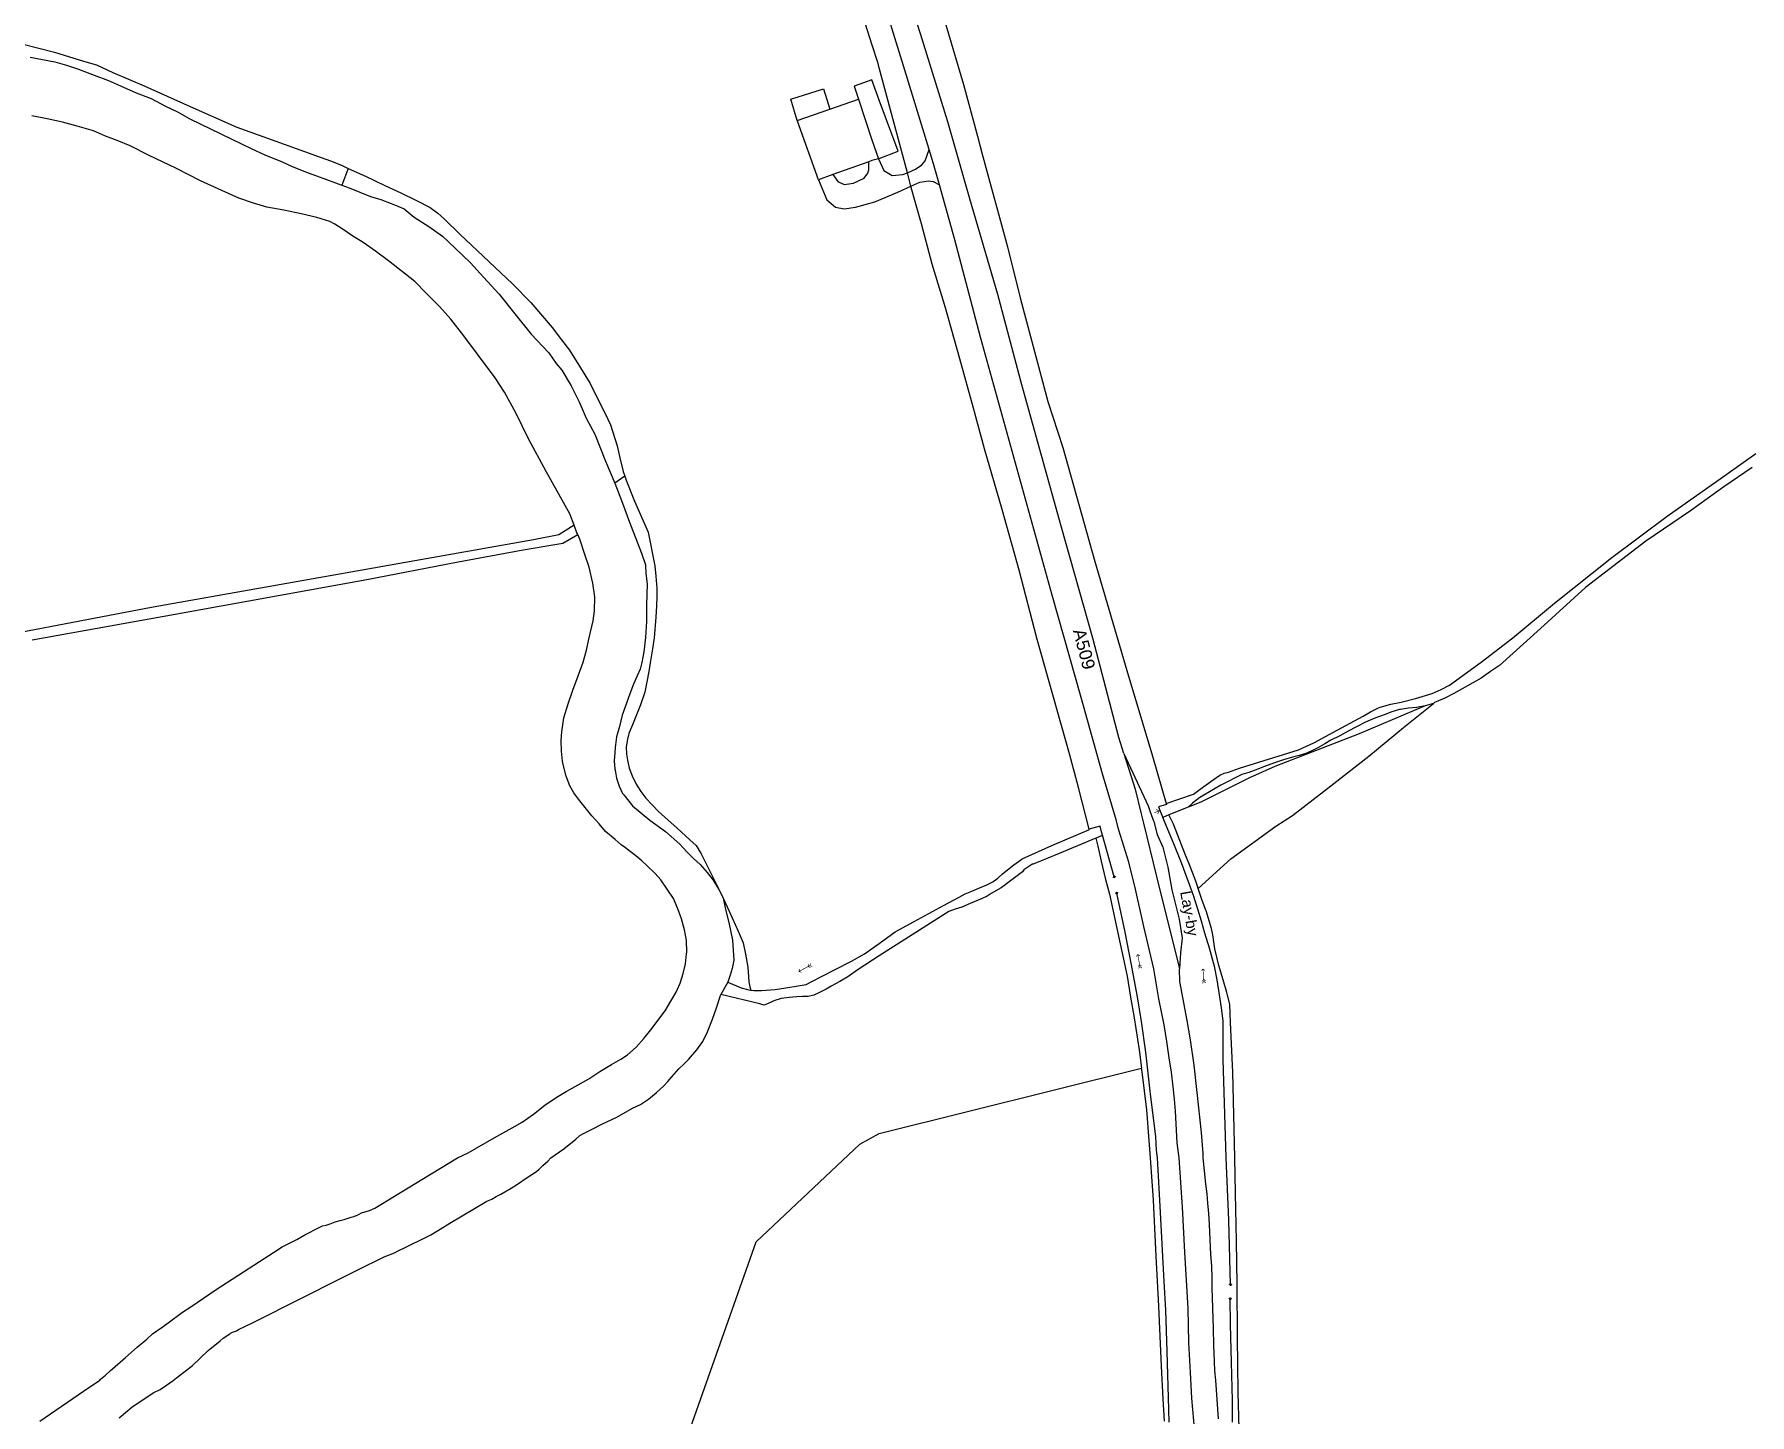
# Model space of a CAD drawing. Header units: millimetres. Extents: x 111502 to 977541, y 8702 to 1044108.
# Drawn here: x 488766.9 to 489240.1, y 241929.1 to 242309.9 of the extents above; entities that cross this region are included whole.
import ezdxf

# ---------------------------------------------------------------- set-up
doc = ezdxf.new("R2010")
doc.units = ezdxf.units.MM
doc.header["$LTSCALE"] = 0.25
doc.linetypes.add('DASHED2', pattern=[9.525, 6.35, -3.175])
doc.layers.add('E HVSS As Laid HV', color=10, linetype='Continuous')
doc.layers.add('X HVSS Site Background', color=8, linetype='Continuous')
doc.styles.add('OS Master Map$1$Standard', font='txt')

# ---------------------------------------------------------------- blocks, each defined once
blk = doc.blocks.new('OS Master Map$1$OSS17')
at = {"color": 8, "true_color": 0x707070, "const_width": 0.375, "flags": 128}
blk.add_lwpolyline([(0.188, 0), (0.181, 0.049), (0.162, 0.094), (0.133, 0.133), (0.094, 0.162), (0.049, 0.181), (0, 0.188), (-0.049, 0.181), (-0.094, 0.162), (-0.133, 0.133), (-0.162, 0.094), (-0.181, 0.049), (-0.188, 0), (-0.181, -0.049), (-0.162, -0.094), (-0.133, -0.133), (-0.094, -0.162), (-0.049, -0.181), (0, -0.188), (0.049, -0.181), (0.094, -0.162), (0.133, -0.133), (0.162, -0.094), (0.181, -0.049), (0.188, 0), (0.181, 0.049)], dxfattribs=at)
blk = doc.blocks.new('OS Master Map$1$OSS5')
at = {"color": 8, "true_color": 0x707070, "const_width": 0.174, "flags": 128}
blk.add_lwpolyline([(-0.5, 0), (0.5, 0)], dxfattribs=at)
blk = doc.blocks.new('OS Master Map$1$OSS6')
at = {"color": 8, "true_color": 0x707070, "const_width": 0.174, "flags": 128}
for points in [[(0.5, 0.5), (0, 0), (0.5, -0.5)], [(0, 0), (3.438, 0)], [(3.35, 0.5), (2.85, 0), (3.35, -0.5)], [(3.938, 0.5), (3.438, 0), (3.938, -0.5)]]:
    blk.add_lwpolyline(points, dxfattribs=at)
blk = doc.blocks.new('OS Master Map$1$OSS2')
at = {"color": 8, "true_color": 0x707070, "const_width": 0.174, "flags": 128}
for points in [[(0.707, 0.707), (0, 0), (0.707, -0.707)], [(1.42, 0), (0, 0)]]:
    blk.add_lwpolyline(points, dxfattribs=at)
blk = doc.blocks.new('OS MAP 060722')
at = {"layer": 'X HVSS Site Background', "flags": 128}
for points in [[(203.19, 3151.85), (196.05, 3174.89), (196.05, 3174.89), (189.42, 3196.73)], [(197.19, 3145.35), (189.42, 3174.33), (189.42, 3174.33), (189.08, 3175.58), (189.08, 3175.58), (187.38, 3180.88), (187.38, 3180.88), (185.08, 3188.18)], [(256.89, 2985.23), (255.51, 2989.58), (255.51, 2989.58), (248.31, 3016.98), (248.31, 3016.98), (239.61, 3047.88), (239.61, 3047.88), (228.71, 3086.88), (228.71, 3086.88), (222.11, 3111.78), (222.11, 3111.78), (214.41, 3138.18), (214.41, 3138.18), (208.35, 3159.41), (208.35, 3159.41), (200.87, 3183.49), (200.87, 3183.49), (195.34, 3200.54)], [(206.28, 3191.18), (212.68, 3169.78), (212.68, 3169.78), (216.48, 3155.48), (216.48, 3155.48), (217.68, 3150.88), (217.68, 3150.88), (224.82, 3124.94), (224.82, 3124.94), (228.31, 3110.88), (228.31, 3110.88), (231.51, 3098.88), (231.51, 3098.88), (235.91, 3082.28), (235.91, 3082.28), (240.01, 3069.58), (240.01, 3069.58), (248.91, 3038.18), (248.91, 3038.18), (257.71, 3008.08), (257.71, 3008.08), (264.81, 2984.48), (264.81, 2984.48), (268.54, 2971.38)], [(105.23, 3048.17), (104.02, 3051.29), (104.02, 3051.29), (97.52, 3062.99), (97.52, 3062.99), (92.62, 3071.99), (92.62, 3071.99), (89.22, 3078.99), (89.22, 3078.99), (86.02, 3084.89), (86.02, 3084.89), (83.42, 3088.79), (83.42, 3088.79), (78.62, 3095.39), (78.62, 3095.39), (74.82, 3100.39), (74.82, 3100.39), (71.22, 3104.99), (71.22, 3104.99), (68.12, 3108.49), (68.12, 3108.49), (64.42, 3112.19), (64.42, 3112.19), (61.32, 3115.39), (61.32, 3115.39), (54.02, 3121.09), (54.02, 3121.09), (50.42, 3123.79), (50.42, 3123.79), (47.02, 3126.19), (47.02, 3126.19), (43.92, 3128.09), (43.92, 3128.09), (41.52, 3129.79), (41.52, 3129.79), (39.22, 3131.19), (39.22, 3131.19), (37.82, 3131.99), (37.82, 3131.99), (34.22, 3133.09), (34.22, 3133.09), (29.92, 3134.09), (29.92, 3134.09), (25.12, 3135.09), (25.12, 3135.09), (20.42, 3135.89), (20.42, 3135.89), (16.82, 3136.99), (16.82, 3136.99), (12.72, 3138.39), (12.72, 3138.39), (8.02, 3140.49), (8.02, 3140.49), (2.12, 3143.19), (2.12, 3143.19), (-4.68, 3146.69), (-4.68, 3146.69), (-11.98, 3150.19), (-11.98, 3150.19), (-17.28, 3152.79), (-17.28, 3152.79), (-20.78, 3154.29), (-20.78, 3154.29), (-24.08, 3155.49), (-24.08, 3155.49), (-27.38, 3156.99), (-27.38, 3156.99), (-31.88, 3158.29), (-31.88, 3158.29), (-35.88, 3159.39), (-35.88, 3159.39), (-40.18, 3160.29), (-40.18, 3160.29), (-44.38, 3161.09)], [(-55.52, 3183.12), (-38.08, 3178.69), (-38.08, 3178.69), (-30.08, 3176.19), (-30.08, 3176.19), (-26.48, 3175.19), (-26.48, 3175.19), (-21.98, 3173.09), (-21.98, 3173.09), (-13.38, 3169.39), (-13.38, 3169.39), (-0.68, 3163.69), (-0.68, 3163.69), (12.22, 3157.99), (12.22, 3157.99), (25.23, 3153.31), (25.23, 3153.31), (34.16, 3150.09), (34.16, 3150.09), (38.03, 3148.69), (38.03, 3148.69), (41.04, 3147.46), (41.04, 3147.46), (42.92, 3146.61)], [(-44.78, 3177.32), (-37.98, 3175.99), (-37.98, 3175.99), (-34.78, 3175.09), (-34.78, 3175.09), (-31.48, 3173.99), (-31.48, 3173.99), (-27.18, 3172.29), (-27.18, 3172.29), (-23.18, 3170.89), (-23.18, 3170.89), (-19.88, 3169.39), (-19.88, 3169.39), (-15.58, 3167.49), (-15.58, 3167.49), (-11.48, 3165.89), (-11.48, 3165.89), (-7.48, 3163.79), (-7.48, 3163.79), (-4.18, 3162.19), (-4.18, 3162.19), (-0.78, 3160.29), (-0.78, 3160.29), (4.92, 3157.49), (4.92, 3157.49), (10.82, 3154.69), (10.82, 3154.69), (16.12, 3152.09), (16.12, 3152.09), (20.12, 3150.29), (20.12, 3150.29), (24.52, 3148.49), (24.52, 3148.49), (27.42, 3147.09), (27.42, 3147.09), (31.82, 3145.39), (31.82, 3145.39), (36.22, 3143.79), (36.22, 3143.79), (40.12, 3142.39), (40.12, 3142.39), (41.12, 3141.99)], [(189.18, 3149.28), (189.42, 3149.38), (189.42, 3149.38), (194.58, 3151.38), (194.58, 3151.38), (189.42, 3165.47), (189.42, 3165.47), (187.38, 3171.03), (187.38, 3171.03), (182.48, 3169.28), (182.48, 3169.28), (183.66, 3165.7)], [(164.98, 3165.68), (173.98, 3168.58)], [(173.98, 3168.58), (175.81, 3162.98)], [(166.76, 3159.84), (164.98, 3165.68)], [(166.76, 3159.84), (175.81, 3162.98)], [(175.81, 3162.98), (183.66, 3165.7)], [(183.66, 3165.7), (187.38, 3154.48), (187.38, 3154.48), (189.18, 3149.28)], [(172.68, 3143.48), (166.83, 3159.63), (166.83, 3159.63), (166.76, 3159.84)], [(197.19, 3145.35), (199.44, 3146.36), (199.44, 3146.36), (201.13, 3147.58), (201.13, 3147.58), (202.08, 3148.69), (202.08, 3148.69), (203.19, 3151.85)], [(206.02, 3142.07), (204.41, 3147.88), (204.41, 3147.88), (203.19, 3151.85)], [(186.49, 3148.46), (176.56, 3144.88)], [(176.56, 3144.88), (178.01, 3143.03), (178.01, 3143.03), (179.75, 3142.18), (179.75, 3142.18), (182.34, 3142.5), (182.34, 3142.5), (185.25, 3143.93), (185.25, 3143.93), (186.21, 3145.3), (186.21, 3145.3), (186.52, 3146.2), (186.52, 3146.2), (186.49, 3148.46)], [(189.18, 3149.28), (187.38, 3148.78), (187.38, 3148.78), (186.49, 3148.46)], [(189.18, 3149.28), (190.71, 3145.99), (190.71, 3145.99), (192.98, 3144.67), (192.98, 3144.67), (195.94, 3144.93), (195.94, 3144.93), (197.19, 3145.35)], [(42.92, 3146.61), (41.12, 3141.99)], [(42.92, 3146.61), (47.67, 3144.44), (47.67, 3144.44), (53.05, 3141.93), (53.05, 3141.93), (57.39, 3139.86), (57.39, 3139.86), (61.72, 3137.79), (61.72, 3137.79), (65.52, 3135.79), (65.52, 3135.79), (67.62, 3134.29), (67.62, 3134.29), (69.44, 3132.56), (69.44, 3132.56), (73.74, 3128.49), (73.74, 3128.49), (88.25, 3114.76), (88.25, 3114.76), (93.3, 3109.63), (93.3, 3109.63), (99.17, 3102.7), (99.17, 3102.7), (101.72, 3099.34), (101.72, 3099.34), (103.92, 3096.44), (103.92, 3096.44), (107.02, 3091.62), (107.02, 3091.62), (109.62, 3087.24), (109.62, 3087.24), (111.08, 3084.44), (111.08, 3084.44), (112.32, 3081.93), (112.32, 3081.93), (114.55, 3077.42), (114.55, 3077.42), (115.26, 3075.9), (115.26, 3075.9), (117.09, 3070.08), (117.09, 3070.08), (117.87, 3066.74), (117.87, 3066.74), (118.72, 3062.99), (118.72, 3062.99), (119.22, 3061.69)], [(176.56, 3144.88), (172.68, 3143.48)], [(172.68, 3143.48), (174.99, 3137.9), (174.99, 3137.9), (177.32, 3135.94), (177.32, 3135.94), (179.75, 3135.46), (179.75, 3135.46), (182.82, 3135.88), (182.82, 3135.88), (188.22, 3137.42), (188.22, 3137.42), (194.57, 3140.01), (194.57, 3140.01), (198.16, 3141.73)], [(198.16, 3141.73), (197.19, 3145.35)], [(198.16, 3141.73), (200.6, 3142.82), (200.6, 3142.82), (203.03, 3143.19), (203.03, 3143.19), (204.25, 3142.98), (204.25, 3142.98), (206.02, 3142.07)], [(41.12, 3141.99), (43.22, 3141.29), (43.22, 3141.29), (49.02, 3138.89), (49.02, 3138.89), (51.92, 3137.99), (51.92, 3137.99), (54.72, 3136.89), (54.72, 3136.89), (56.62, 3136.19), (56.62, 3136.19), (58.32, 3135.49), (58.32, 3135.49), (61.12, 3133.19), (61.12, 3133.19), (65.12, 3130.59), (65.12, 3130.59), (68.92, 3127.89), (68.92, 3127.89), (72.32, 3124.69), (72.32, 3124.69), (76.62, 3120.59), (76.62, 3120.59), (80.22, 3116.59), (80.22, 3116.59), (84.52, 3111.89), (84.52, 3111.89), (88.92, 3106.49), (88.92, 3106.49), (93.42, 3100.89), (93.42, 3100.89), (98.22, 3095.69), (98.22, 3095.69), (100.32, 3092.79), (100.32, 3092.79), (101.82, 3090.99), (101.82, 3090.99), (104.42, 3086.59), (104.42, 3086.59), (106.62, 3082.19), (106.62, 3082.19), (108.52, 3077.69), (108.52, 3077.69), (110.92, 3073.29), (110.92, 3073.29), (113.92, 3065.89), (113.92, 3065.89), (116.42, 3059.79)], [(247.35, 2964.32), (244.37, 2975.85), (244.37, 2975.85), (241.87, 2985.15), (241.87, 2985.15), (232.87, 3017.05), (232.87, 3017.05), (227.97, 3035.75), (227.97, 3035.75), (223.27, 3052.55), (223.27, 3052.55), (218.47, 3069.25), (218.47, 3069.25), (215.37, 3080.45), (215.37, 3080.45), (211.67, 3094.05), (211.67, 3094.05), (207.67, 3108.15), (207.67, 3108.15), (203.97, 3120.15), (203.97, 3120.15), (201.07, 3131.32), (201.07, 3131.32), (198.87, 3139.07), (198.87, 3139.07), (198.16, 3141.73)], [(276.42, 2797.99), (275.62, 2807.39), (275.62, 2807.39), (275.22, 2814.49), (275.22, 2814.49), (274.82, 2822.69), (274.82, 2822.69), (274.62, 2832.09), (274.62, 2832.09), (273.72, 2847.69), (273.72, 2847.69), (273.02, 2860.09), (273.02, 2860.09), (272.12, 2873.69), (272.12, 2873.69), (271.62, 2877.79), (271.62, 2877.79), (271.12, 2886.59), (271.12, 2886.59), (270.82, 2889.89), (270.82, 2889.89), (270.52, 2893.29), (270.52, 2893.29), (270.02, 2897.29), (270.02, 2897.29), (269.42, 2901.29), (269.42, 2901.29), (268.72, 2905.79), (268.72, 2905.79), (268.02, 2910.39), (268.02, 2910.39), (266.52, 2917.49), (266.52, 2917.49), (265.12, 2925.79), (265.12, 2925.79), (262.42, 2937.49), (262.42, 2937.49), (260.12, 2947.79), (260.12, 2947.79), (258.22, 2955.19), (258.22, 2955.19), (255.52, 2964.02), (255.52, 2964.02), (255.32, 2964.69), (255.32, 2964.69), (254.84, 2966.66), (254.84, 2966.66), (254.84, 2966.68), (254.84, 2966.68), (250.98, 2979.62), (250.98, 2979.62), (245.07, 3000.64), (245.07, 3000.64), (237.11, 3028.88), (237.11, 3028.88), (217.31, 3100.08), (217.31, 3100.08), (210.21, 3126.88), (210.21, 3126.88), (206.02, 3142.07)], [(268.54, 2971.38), (276.12, 2973.99), (276.12, 2973.99), (277.92, 2975.39), (277.92, 2975.39), (279.62, 2976.59), (279.62, 2976.59), (281.52, 2977.99), (281.52, 2977.99), (283.32, 2979.19), (283.32, 2979.19), (284.52, 2979.79), (284.52, 2979.79), (285.72, 2980.09), (285.72, 2980.09), (288.82, 2981.19), (288.82, 2981.19), (305.02, 2986.19), (305.02, 2986.19), (307.22, 2987.19), (307.22, 2987.19), (309.32, 2988.19), (309.32, 2988.19), (312.52, 2989.89), (312.52, 2989.89), (315.72, 2991.69), (315.72, 2991.69), (322.92, 2995.49), (322.92, 2995.49), (324.92, 2996.69), (324.92, 2996.69), (327.12, 2997.79), (327.12, 2997.79), (327.62, 2997.99), (327.62, 2997.99), (330.52, 2998.79), (330.52, 2998.79), (333.42, 2999.39), (333.42, 2999.39), (337.32, 3000.39), (337.32, 3000.39), (341.02, 3001.49), (341.02, 3001.49), (341.92, 3001.79), (341.92, 3001.79), (344.42, 3002.89), (344.42, 3002.89), (346.72, 3004.09), (346.72, 3004.09), (355.42, 3010.39), (355.42, 3010.39), (364.22, 3017.09), (364.22, 3017.09), (375.72, 3026.69), (375.72, 3026.69), (391.52, 3039.29), (391.52, 3039.29), (406.72, 3050.69), (406.72, 3050.69), (422.92, 3062.09), (422.92, 3062.09), (431.22, 3067.99)], [(430.22, 3064.09), (422.42, 3058.79), (422.42, 3058.79), (413.22, 3052.19), (413.22, 3052.19), (400.92, 3043.79), (400.92, 3043.79), (384.22, 3030.99), (384.22, 3030.99), (371.82, 3019.69), (371.82, 3019.69), (360.52, 3009.49), (360.52, 3009.49), (358.02, 3007.79), (358.02, 3007.79), (355.42, 3005.99), (355.42, 3005.99), (351.72, 3003.89), (351.72, 3003.89), (347.92, 3001.79), (347.92, 3001.79), (345.42, 3000.49), (345.42, 3000.49), (342.62, 2999.29), (342.62, 2999.29), (342.28, 2999.02)], [(119.22, 3061.69), (116.42, 3059.79)], [(119.22, 3061.69), (119.62, 3060.59), (119.62, 3060.59), (121.92, 3054.79), (121.92, 3054.79), (125.62, 3046.29), (125.62, 3046.29), (127.47, 3036.96), (127.47, 3036.96), (127.74, 3034.12), (127.74, 3034.12), (128.06, 3030.86), (128.06, 3030.86), (128.02, 3028.43), (128.02, 3028.43), (127.96, 3025.91), (127.96, 3025.91), (127.78, 3022.78), (127.78, 3022.78), (127.29, 3017.13), (127.29, 3017.13), (126.89, 3014.1), (126.89, 3014.1), (126.24, 3010.24), (126.24, 3010.24), (125.82, 3007.85), (125.82, 3007.85), (124.72, 3002.12), (124.72, 3002.12), (123.53, 2998.66), (123.53, 2998.66), (121.32, 2993.09), (121.32, 2993.09), (120.32, 2990.69), (120.32, 2990.69), (119.92, 2989.19), (119.92, 2989.19), (119.62, 2987.09), (119.62, 2987.09), (119.72, 2984.99), (119.72, 2984.99), (119.92, 2983.39), (119.92, 2983.39), (120.42, 2981.19), (120.42, 2981.19), (121.22, 2979.09), (121.22, 2979.09), (122.32, 2976.79), (122.32, 2976.79), (123.62, 2974.69), (123.62, 2974.69), (125.02, 2972.89), (125.02, 2972.89), (128.52, 2969.19), (128.52, 2969.19), (133.62, 2964.59), (133.62, 2964.59), (137.12, 2961.39), (137.12, 2961.39), (138.92, 2959.79), (138.92, 2959.79), (140.32, 2957.49), (140.32, 2957.49), (142.52, 2953.09), (142.52, 2953.09), (143.82, 2950.39), (143.82, 2950.39), (145.19, 2947.73)], [(116.42, 3059.79), (118.32, 3054.99), (118.32, 3054.99), (120.82, 3048.29), (120.82, 3048.29), (122.22, 3044.49), (122.22, 3044.49), (123.82, 3040.49), (123.82, 3040.49), (124.92, 3037.29), (124.92, 3037.29), (125.02, 3034.89), (125.02, 3034.89), (125.42, 3031.99), (125.42, 3031.99), (125.22, 3026.19), (125.22, 3026.19), (125.22, 3021.59), (125.22, 3021.59), (124.92, 3017.19), (124.92, 3017.19), (124.42, 3013.29), (124.42, 3013.29), (123.92, 3010.29), (123.92, 3010.29), (123.42, 3008.49), (123.42, 3008.49), (122.62, 3006.59), (122.62, 3006.59), (121.62, 3004.29), (121.62, 3004.29), (120.62, 3001.69), (120.62, 3001.69), (119.72, 2999.09), (119.72, 2999.09), (118.52, 2995.79), (118.52, 2995.79), (117.72, 2992.69), (117.72, 2992.69), (116.92, 2989.79), (116.92, 2989.79), (116.52, 2986.89), (116.52, 2986.89), (116.42, 2985.49), (116.42, 2985.49), (116.32, 2983.19), (116.32, 2983.19), (116.42, 2980.89), (116.42, 2980.89), (116.52, 2980.59), (116.52, 2980.59), (116.92, 2978.39), (116.92, 2978.39), (117.62, 2976.19), (117.62, 2976.19), (118.62, 2974.19), (118.62, 2974.19), (118.92, 2973.79), (118.92, 2973.79), (121.32, 2970.79), (121.32, 2970.79), (126.12, 2966.79), (126.12, 2966.79), (130.42, 2963.69), (130.42, 2963.69), (134.42, 2960.19), (134.42, 2960.19), (136.32, 2958.09), (136.32, 2958.09), (138.12, 2956.29), (138.12, 2956.29), (140.02, 2954.59), (140.02, 2954.59), (141.92, 2952.39), (141.92, 2952.39), (143.62, 2950.29), (143.62, 2950.29), (145.19, 2947.73)], [(105.23, 3048.17), (101.02, 3045.49), (101.02, 3045.49), (94.02, 3044.19), (94.02, 3044.19), (-10.88, 3025.59), (-10.88, 3025.59), (-69.78, 3014.39)], [(-44.28, 3016.59), (-8.38, 3022.99), (-8.38, 3022.99), (48.02, 3033.19), (48.02, 3033.19), (72.82, 3037.99), (72.82, 3037.99), (91.22, 3041.39), (91.22, 3041.39), (102.12, 3043.19), (102.12, 3043.19), (106.24, 3045.59)], [(106.24, 3045.59), (106.02, 3046.09), (106.02, 3046.09), (105.23, 3048.17)], [(-42.18, 2800.99), (-28.68, 2810.29), (-28.68, 2810.29), (-27.08, 2811.29), (-27.08, 2811.29), (-25.58, 2812.39), (-25.58, 2812.39), (-25.38, 2812.59), (-25.38, 2812.59), (-24.08, 2813.69), (-24.08, 2813.69), (-22.68, 2814.99), (-22.68, 2814.99), (-22.08, 2815.49), (-22.08, 2815.49), (-18.48, 2818.59), (-18.48, 2818.59), (-15.28, 2821.49), (-15.28, 2821.49), (-12.68, 2823.69), (-12.68, 2823.69), (-11.08, 2825.09), (-11.08, 2825.09), (-8.38, 2826.99), (-8.38, 2826.99), (-6.78, 2828.19), (-6.78, 2828.19), (-2.78, 2831.09), (-2.78, 2831.09), (-0.48, 2832.59), (-0.48, 2832.59), (6.52, 2837.39), (6.52, 2837.39), (18.42, 2845.09), (18.42, 2845.09), (22.32, 2847.59), (22.32, 2847.59), (24.72, 2849.09), (24.72, 2849.09), (26.12, 2849.89), (26.12, 2849.89), (28.72, 2851.19), (28.72, 2851.19), (30.92, 2852.39), (30.92, 2852.39), (34.92, 2854.49), (34.92, 2854.49), (35.82, 2854.89), (35.82, 2854.89), (36.82, 2855.09), (36.82, 2855.09), (37.62, 2855.39), (37.62, 2855.39), (37.92, 2855.49), (37.92, 2855.49), (39.32, 2855.99), (39.32, 2855.99), (40.72, 2856.39), (40.72, 2856.39), (41.82, 2856.69), (41.82, 2856.69), (43.72, 2857.29), (43.72, 2857.29), (44.42, 2857.49), (44.42, 2857.49), (45.12, 2857.79), (45.12, 2857.79), (45.32, 2857.79), (45.32, 2857.79), (45.92, 2858.09), (45.92, 2858.09), (46.62, 2858.49), (46.62, 2858.49), (48.82, 2859.19), (48.82, 2859.19), (50.22, 2859.79), (50.22, 2859.79), (61.12, 2866.39), (61.12, 2866.39), (73.02, 2873.69), (73.02, 2873.69), (76.02, 2875.09), (76.02, 2875.09), (83.22, 2879.19), (83.22, 2879.19), (88.12, 2881.99), (88.12, 2881.99), (90.92, 2883.49), (90.92, 2883.49), (94.02, 2885.69), (94.02, 2885.69), (97.12, 2888.19), (97.12, 2888.19), (100.32, 2890.29), (100.32, 2890.29), (103.02, 2891.99), (103.02, 2891.99), (106.32, 2893.79), (106.32, 2893.79), (109.32, 2895.49), (109.32, 2895.49), (112.32, 2897.49), (112.32, 2897.49), (115.52, 2899.39), (115.52, 2899.39), (118.12, 2900.89), (118.12, 2900.89), (119.92, 2902.09), (119.92, 2902.09), (122.32, 2904.19), (122.32, 2904.19), (124.42, 2906.59), (124.42, 2906.59), (126.42, 2908.99), (126.42, 2908.99), (130.32, 2914.19), (130.32, 2914.19), (131.92, 2916.89), (131.92, 2916.89), (133.42, 2919.39), (133.42, 2919.39), (134.52, 2921.89), (134.52, 2921.89), (135.32, 2924.49), (135.32, 2924.49), (135.92, 2927.19), (135.92, 2927.19), (136.22, 2929.99), (136.22, 2929.99), (136.32, 2930.39), (136.32, 2930.39), (136.22, 2933.59), (136.22, 2933.59), (135.72, 2936.59), (135.72, 2936.59), (134.82, 2939.59), (134.82, 2939.59), (133.82, 2942.39), (133.82, 2942.39), (132.62, 2945.19), (132.62, 2945.19), (130.92, 2947.79), (130.92, 2947.79), (129.12, 2950.39), (129.12, 2950.39), (127.62, 2952.09), (127.62, 2952.09), (125.32, 2954.29), (125.32, 2954.29), (123.92, 2955.59), (123.92, 2955.59), (122.22, 2956.99), (122.22, 2956.99), (120.72, 2958.19), (120.72, 2958.19), (119.42, 2959.19), (119.42, 2959.19), (118.22, 2959.99), (118.22, 2959.99), (116.52, 2961.49), (116.52, 2961.49), (113.92, 2963.69), (113.92, 2963.69), (112.12, 2965.79), (112.12, 2965.79), (110.12, 2967.99), (110.12, 2967.99), (107.92, 2970.79), (107.92, 2970.79), (106.42, 2972.59), (106.42, 2972.59), (105.12, 2974.39), (105.12, 2974.39), (104.02, 2976.29), (104.02, 2976.29), (103.02, 2978.99), (103.02, 2978.99), (102.32, 2981.79), (102.32, 2981.79), (102.02, 2983.09), (102.02, 2983.09), (101.72, 2985.89), (101.72, 2985.89), (101.62, 2988.79), (101.62, 2988.79), (101.82, 2991.19), (101.82, 2991.19), (102.42, 2995.09), (102.42, 2995.09), (103.62, 2998.89), (103.62, 2998.89), (104.92, 3002.69), (104.92, 3002.69), (106.32, 3006.59), (106.32, 3006.59), (107.72, 3010.39), (107.72, 3010.39), (108.62, 3013.69), (108.62, 3013.69), (109.32, 3016.79), (109.32, 3016.79), (110.52, 3021.79), (110.52, 3021.79), (110.82, 3024.59), (110.82, 3024.59), (110.92, 3028.39), (110.92, 3028.39), (110.42, 3032.19), (110.42, 3032.19), (109.42, 3036.59), (109.42, 3036.59), (108.22, 3040.09), (108.22, 3040.09), (106.82, 3044.29), (106.82, 3044.29), (106.24, 3045.59)], [(340.02, 2998.39), (337.62, 2997.89), (337.62, 2997.89), (335.42, 2997.69), (335.42, 2997.69), (333.22, 2997.39), (333.22, 2997.39), (332.92, 2997.39), (332.92, 2997.39), (330.82, 2996.69), (330.82, 2996.69), (328.72, 2995.89), (328.72, 2995.89), (326.12, 2994.99), (326.12, 2994.99), (323.52, 2993.89), (323.52, 2993.89), (321.02, 2992.59), (321.02, 2992.59), (318.72, 2991.39), (318.72, 2991.39), (316.42, 2990.09), (316.42, 2990.09), (314.02, 2988.89), (314.02, 2988.89), (312.32, 2987.89), (312.32, 2987.89), (310.42, 2986.79), (310.42, 2986.79), (308.72, 2985.99), (308.72, 2985.99), (307.12, 2985.19), (307.12, 2985.19), (305.22, 2984.69), (305.22, 2984.69), (303.42, 2984.19), (303.42, 2984.19), (300.92, 2983.49), (300.92, 2983.49), (298.42, 2982.59), (298.42, 2982.59), (295.72, 2981.59), (295.72, 2981.59), (293.12, 2980.59), (293.12, 2980.59), (291.32, 2979.99), (291.32, 2979.99), (289.42, 2979.39), (289.42, 2979.39), (283.62, 2976.49), (283.62, 2976.49), (278.92, 2973.69), (278.92, 2973.69), (277.82, 2973.09), (277.82, 2973.09), (275.82, 2971.49), (275.82, 2971.49), (274.62, 2970.39)], [(340.02, 2998.39), (321.82, 2990.59), (321.82, 2990.59), (298.52, 2981.59), (298.52, 2981.59), (291.52, 2978.49), (291.52, 2978.49), (278.12, 2971.79), (278.12, 2971.79), (274.62, 2970.39)], [(277.4, 2947.97), (286.42, 2956.19), (286.42, 2956.19), (298.82, 2965.19), (298.82, 2965.19), (303.42, 2968.09), (303.42, 2968.09), (314.82, 2976.89), (314.82, 2976.89), (324.42, 2984.49), (324.42, 2984.49), (334.02, 2992.39), (334.02, 2992.39), (342.28, 2999.02)], [(342.28, 2999.02), (340.02, 2998.39)], [(256.89, 2985.23), (263.61, 2970.78), (263.61, 2970.78), (263.99, 2969.69), (263.99, 2969.69), (264.99, 2966.82), (264.99, 2966.82), (265.11, 2966.48), (265.11, 2966.48), (266.11, 2962.88), (266.11, 2962.88), (267.61, 2959.38), (267.61, 2959.38), (269.01, 2953.88), (269.01, 2953.88), (270.11, 2947.58), (270.11, 2947.58), (272.11, 2939.48), (272.11, 2939.48), (273.01, 2934.28), (273.01, 2934.28), (272.51, 2930.18), (272.51, 2930.18), (272.31, 2927.28), (272.31, 2927.28), (272.26, 2925.83)], [(256.89, 2985.23), (260.01, 2975.38), (260.01, 2975.38), (261.59, 2968.91), (261.59, 2968.91), (261.6, 2968.9), (261.6, 2968.9), (262.3, 2966.03), (262.3, 2966.03), (265.91, 2951.28), (265.91, 2951.28), (272.26, 2925.83)], [(268.54, 2971.38), (268.61, 2971.18), (268.61, 2971.18), (266.41, 2970.48)], [(266.41, 2970.48), (266.92, 2969.28), (266.92, 2969.28), (267.62, 2967.6)], [(269.25, 2968.29), (267.62, 2967.6)], [(286.32, 2838.69), (285.82, 2856.49), (285.82, 2856.49), (285.07, 2873.69), (285.07, 2873.69), (284.32, 2900.79), (284.32, 2900.79), (284.32, 2911.5), (284.32, 2911.5), (283.8, 2915.01), (283.8, 2915.01), (283.31, 2918.68), (283.31, 2918.68), (282.6, 2922.8), (282.6, 2922.8), (281.89, 2926.53), (281.89, 2926.53), (281.63, 2927.49), (281.63, 2927.49), (280.55, 2931.5), (280.55, 2931.5), (279.21, 2935.68), (279.21, 2935.68), (278.31, 2938.98), (278.31, 2938.98), (277.31, 2942.28), (277.31, 2942.28), (276.11, 2946.08), (276.11, 2946.08), (274.71, 2949.78), (274.71, 2949.78), (272.81, 2955.08), (272.81, 2955.08), (270.71, 2960.28), (270.71, 2960.28), (267.62, 2967.6)], [(274.62, 2970.39), (269.25, 2968.29)], [(277.4, 2947.97), (277.18, 2948.63), (277.18, 2948.63), (276.71, 2949.98), (276.71, 2949.98), (274.91, 2954.78), (274.91, 2954.78), (273.91, 2957.18), (273.91, 2957.18), (270.61, 2965.68), (270.61, 2965.68), (269.25, 2968.29)], [(153.96, 2919.91), (154.82, 2919.79), (154.82, 2919.79), (156.92, 2919.79), (156.92, 2919.79), (160.72, 2920.09), (160.72, 2920.09), (163.62, 2920.59), (163.62, 2920.59), (167.02, 2921.09), (167.02, 2921.09), (169.22, 2921.49), (169.22, 2921.49), (170.82, 2922.29), (170.82, 2922.29), (173.62, 2923.79), (173.62, 2923.79), (177.22, 2925.59), (177.22, 2925.59), (181.72, 2927.89), (181.72, 2927.89), (185.32, 2929.99), (185.32, 2929.99), (189.42, 2932.79), (189.42, 2932.79), (193.82, 2935.99), (193.82, 2935.99), (199.02, 2938.89), (199.02, 2938.89), (207.12, 2943.29), (207.12, 2943.29), (211.42, 2945.59), (211.42, 2945.59), (213.12, 2946.49), (213.12, 2946.49), (214.92, 2947.19), (214.92, 2947.19), (216.92, 2948.09), (216.92, 2948.09), (219.12, 2948.99), (219.12, 2948.99), (220.72, 2949.79), (220.72, 2949.79), (222.12, 2950.79), (222.12, 2950.79), (223.42, 2951.99), (223.42, 2951.99), (226.52, 2954.49), (226.52, 2954.49), (228.42, 2955.89), (228.42, 2955.89), (228.82, 2956.19), (228.82, 2956.19), (237.02, 2959.79), (237.02, 2959.79), (247.37, 2964.23), (247.37, 2964.23), (247.35, 2964.32)], [(250.32, 2965.19), (247.35, 2964.32)], [(249.13, 2961.88), (251.02, 2962.69)], [(251.02, 2962.69), (250.76, 2963.64), (250.76, 2963.64), (250.32, 2965.19)], [(254.22, 2951.19), (251.02, 2962.69)], [(249.13, 2961.88), (239.02, 2957.59), (239.02, 2957.59), (231.82, 2954.69), (231.82, 2954.69), (231.62, 2954.69), (231.62, 2954.69), (231.52, 2954.59), (231.52, 2954.59), (230.92, 2954.19), (230.92, 2954.19), (230.42, 2953.89), (230.42, 2953.89), (229.82, 2953.49), (229.82, 2953.49), (229.32, 2953.09), (229.32, 2953.09), (228.92, 2952.59), (228.92, 2952.59), (224.12, 2948.99), (224.12, 2948.99), (224.02, 2948.89), (224.02, 2948.89), (223.02, 2948.19), (223.02, 2948.19), (220.32, 2946.59), (220.32, 2946.59), (219.22, 2945.89), (219.22, 2945.89), (217.82, 2945.19), (217.82, 2945.19), (214.52, 2943.79), (214.52, 2943.79), (212.22, 2942.79), (212.22, 2942.79), (210.32, 2942.29), (210.32, 2942.29), (208.62, 2941.59), (208.62, 2941.59), (189.42, 2929.39), (189.42, 2929.39), (183.62, 2925.59), (183.62, 2925.59), (180.72, 2923.59), (180.72, 2923.59), (178.52, 2922.29), (178.52, 2922.29), (176.12, 2920.99), (176.12, 2920.99), (174.72, 2920.19), (174.72, 2920.19), (172.72, 2919.19), (172.72, 2919.19), (171.32, 2918.59), (171.32, 2918.59), (169.82, 2918.19), (169.82, 2918.19), (168.22, 2918.19), (168.22, 2918.19), (166.62, 2918.09), (166.62, 2918.09), (164.52, 2917.89), (164.52, 2917.89), (162.32, 2917.59), (162.32, 2917.59), (160.32, 2916.99), (160.32, 2916.99), (158.62, 2916.19), (158.62, 2916.19), (157.52, 2915.79), (157.52, 2915.79), (156.42, 2916.19), (156.42, 2916.19), (145.72, 2918.69)], [(249.13, 2961.88), (249.72, 2959.69), (249.72, 2959.69), (250.62, 2955.49), (250.62, 2955.49), (251.82, 2950.49), (251.82, 2950.49), (252.92, 2946.39), (252.92, 2946.39), (255.82, 2932.69), (255.82, 2932.69), (256.82, 2928.49), (256.82, 2928.49), (257.82, 2923.79), (257.82, 2923.79), (258.72, 2917.99), (258.72, 2917.99), (259.72, 2912.29), (259.72, 2912.29), (261.12, 2903.49), (261.12, 2903.49), (261.79, 2898.37)], [(145.19, 2947.73), (145.62, 2946.89), (145.62, 2946.89), (146.33, 2945.34)], [(146.33, 2945.34), (148.02, 2941.69), (148.02, 2941.69), (150.52, 2936.19), (150.52, 2936.19), (151.82, 2932.99), (151.82, 2932.99), (152.52, 2929.89), (152.52, 2929.89), (153.12, 2926.29), (153.12, 2926.29), (153.32, 2923.59), (153.32, 2923.59), (153.42, 2922.19), (153.42, 2922.19), (153.72, 2920.89), (153.72, 2920.89), (153.96, 2919.91)], [(146.33, 2945.34), (147.02, 2942.19), (147.02, 2942.19), (147.92, 2938.59), (147.92, 2938.59), (148.92, 2933.69), (148.92, 2933.69), (149.32, 2928.19), (149.32, 2928.19), (148.82, 2925.89), (148.82, 2925.89), (148.32, 2924.09), (148.32, 2924.09), (147.62, 2922.09)], [(269.42, 2800.79), (269.32, 2804.29), (269.32, 2804.29), (268.82, 2820.29), (268.82, 2820.29), (268.42, 2831.69), (268.42, 2831.69), (268.02, 2839.59), (268.02, 2839.59), (267.02, 2858.59), (267.02, 2858.59), (266.12, 2873.69), (266.12, 2873.69), (265.92, 2875.79), (265.92, 2875.79), (265.72, 2879.49), (265.72, 2879.49), (264.22, 2891.29), (264.22, 2891.29), (264.12, 2892.09), (264.12, 2892.09), (262.92, 2902.79), (262.92, 2902.79), (261.72, 2911.29), (261.72, 2911.29), (260.62, 2918.09), (260.62, 2918.09), (258.92, 2927.39), (258.92, 2927.39), (257.22, 2935.89), (257.22, 2935.89), (254.92, 2946.69)], [(288.72, 2798.89), (288.42, 2808.99), (288.42, 2808.99), (288.22, 2824.09), (288.22, 2824.09), (288.12, 2838.79), (288.12, 2838.79), (287.92, 2850.69), (287.92, 2850.69), (287.72, 2863.89), (287.72, 2863.89), (287.52, 2873.69), (287.52, 2873.69), (286.92, 2897.29), (286.92, 2897.29), (286.31, 2910.98), (286.31, 2910.98), (286.1, 2916.09), (286.1, 2916.09), (285.36, 2918.94), (285.36, 2918.94), (285.28, 2919.24), (285.28, 2919.24), (284.31, 2922.75), (284.31, 2922.75), (283.1, 2926.77), (283.1, 2926.77), (281.98, 2931.36), (281.98, 2931.36), (281.42, 2935.16), (281.42, 2935.16), (281.09, 2936.94), (281.09, 2936.94), (279.61, 2941.78), (279.61, 2941.78), (279.51, 2941.98), (279.51, 2941.98), (278.51, 2944.68), (278.51, 2944.68), (277.61, 2947.38), (277.61, 2947.38), (277.4, 2947.97)], [(283.02, 2801.69), (282.22, 2812.39), (282.22, 2812.39), (282.02, 2814.89), (282.02, 2814.89), (281.92, 2817.49), (281.92, 2817.49), (281.72, 2821.99), (281.72, 2821.99), (281.62, 2826.59), (281.62, 2826.59), (281.22, 2837.79), (281.22, 2837.79), (281.22, 2840.59), (281.22, 2840.59), (281.12, 2843.79), (281.12, 2843.79), (280.92, 2846.99), (280.92, 2846.99), (280.72, 2851.19), (280.72, 2851.19), (280.52, 2855.29), (280.52, 2855.29), (280.32, 2858.29), (280.32, 2858.29), (280.02, 2861.19), (280.02, 2861.19), (279.82, 2863.79), (279.82, 2863.79), (279.52, 2866.49), (279.52, 2866.49), (278.77, 2873.69), (278.77, 2873.69), (278.72, 2874.89), (278.72, 2874.89), (278.32, 2880.69), (278.32, 2880.69), (277.12, 2891.67), (277.12, 2891.67), (276.24, 2899.24), (276.24, 2899.24), (275.25, 2906.2), (275.25, 2906.2), (274.31, 2911.58), (274.31, 2911.58), (272.31, 2922.28), (272.31, 2922.28), (272.26, 2925.83)], [(147.62, 2922.09), (145.72, 2918.69)], [(147.62, 2922.09), (151.32, 2920.59), (151.32, 2920.59), (153.42, 2919.99), (153.42, 2919.99), (153.96, 2919.91)], [(-20.28, 2801.99), (-16.78, 2804.89), (-16.78, 2804.89), (-10.88, 2808.89), (-10.88, 2808.89), (-8.98, 2809.79), (-8.98, 2809.79), (-7.18, 2810.99), (-7.18, 2810.99), (-5.38, 2812.29), (-5.38, 2812.29), (-3.98, 2813.39), (-3.98, 2813.39), (-0.18, 2816.29), (-0.18, 2816.29), (4.32, 2820.49), (4.32, 2820.49), (7.62, 2823.19), (7.62, 2823.19), (8.42, 2823.89), (8.42, 2823.89), (10.22, 2825.09), (10.22, 2825.09), (10.42, 2825.29), (10.42, 2825.29), (11.02, 2825.59), (11.02, 2825.59), (11.52, 2825.79), (11.52, 2825.79), (12.12, 2825.99), (12.12, 2825.99), (12.62, 2826.29), (12.62, 2826.29), (16.52, 2828.19), (16.52, 2828.19), (30.22, 2835.09), (30.22, 2835.09), (40.42, 2840.19), (40.42, 2840.19), (45.92, 2842.99), (45.92, 2842.99), (52.32, 2846.09), (52.32, 2846.09), (52.82, 2846.39), (52.82, 2846.39), (55.72, 2847.49), (55.72, 2847.49), (56.72, 2847.99), (56.72, 2847.99), (58.82, 2848.99), (58.82, 2848.99), (64.22, 2851.69), (64.22, 2851.69), (65.72, 2852.39), (65.72, 2852.39), (68.32, 2853.99), (68.32, 2853.99), (70.92, 2855.69), (70.92, 2855.69), (81.12, 2861.69), (81.12, 2861.69), (82.52, 2862.29), (82.52, 2862.29), (83.72, 2862.99), (83.72, 2862.99), (85.02, 2863.69), (85.02, 2863.69), (87.82, 2865.29), (87.82, 2865.29), (89.62, 2866.39), (89.62, 2866.39), (92.32, 2868.29), (92.32, 2868.29), (94.82, 2869.89), (94.82, 2869.89), (95.62, 2870.59), (95.62, 2870.59), (96.62, 2871.59), (96.62, 2871.59), (98.02, 2872.79), (98.02, 2872.79), (98.82, 2873.69), (98.82, 2873.69), (102.42, 2876.19), (102.42, 2876.19), (105.72, 2878.79), (105.72, 2878.79), (106.82, 2879.79), (106.82, 2879.79), (107.82, 2880.39), (107.82, 2880.39), (110.22, 2881.59), (110.22, 2881.59), (112.92, 2882.99), (112.92, 2882.99), (117.02, 2884.89), (117.02, 2884.89), (121.32, 2887.39), (121.32, 2887.39), (123.52, 2888.39), (123.52, 2888.39), (125.72, 2889.89), (125.72, 2889.89), (127.92, 2891.69), (127.92, 2891.69), (129.92, 2893.48), (129.92, 2893.48), (131.05, 2894.72), (131.05, 2894.72), (132.22, 2895.99), (132.22, 2895.99), (134.12, 2898.19), (134.12, 2898.19), (135.52, 2899.49), (135.52, 2899.49), (136.82, 2900.79), (136.82, 2900.79), (139.12, 2903.49), (139.12, 2903.49), (140.72, 2905.79), (140.72, 2905.79), (142.02, 2908.39), (142.02, 2908.39), (143.42, 2911.89), (143.42, 2911.89), (144.42, 2914.79), (144.42, 2914.79), (145.72, 2918.69)], [(26.02, 2502.89), (89.92, 2663.69), (89.92, 2663.69), (94.82, 2676.99), (94.82, 2676.99), (97.4, 2683.75), (97.4, 2683.75), (110.73, 2725.92), (110.73, 2725.92), (136.79, 2797.62), (136.79, 2797.62), (155.44, 2850.54), (155.44, 2850.54), (184.07, 2877.4), (184.07, 2877.4), (189.42, 2880.39), (189.42, 2880.39), (261.79, 2898.37)], [(268.12, 2800.99), (267.72, 2807.19), (267.72, 2807.19), (267.22, 2816.19), (267.22, 2816.19), (266.52, 2832.79), (266.52, 2832.79), (265.82, 2846.59), (265.82, 2846.59), (265.02, 2861.99), (265.02, 2861.99), (264.27, 2873.69), (264.27, 2873.69), (263.82, 2878.49), (263.82, 2878.49), (263.22, 2886.89), (263.22, 2886.89), (261.92, 2897.39), (261.92, 2897.39), (261.79, 2898.37)], [(286.82, 2800.79), (286.82, 2806.69), (286.82, 2806.69), (286.62, 2817.19), (286.62, 2817.19), (286.32, 2827.79), (286.32, 2827.79), (286.22, 2834.79)]]:
    blk.add_lwpolyline(points, dxfattribs=at)
at = {"layer": 'X HVSS Site Background'}
for name, p, rotation in [('OS Master Map$1$OSS2', (266.61, 2969.38), 201.3), ('OS Master Map$1$OSS5', (254.22, 2951.19), 15.49999999999999), ('OS Master Map$1$OSS5', (254.92, 2946.69), 12), ('OS Master Map$1$OSS6', (260.72, 2929.79), 280), ('OS Master Map$1$OSS6', (167.22, 2925.09), 27.60000000000001), ('OS Master Map$1$OSS6', (278.71, 2925.78), 274.3), ('OS Master Map$1$OSS5', (286.22, 2834.79), 179.9), ('OS Master Map$1$OSS5', (286.32, 2838.69), 179.9)]:
    blk.add_blockref(name, p, dxfattribs=dict(at, rotation=rotation))
for p in [(254.22, 2951.19), (254.92, 2946.69), (286.22, 2834.79), (286.32, 2838.69)]:
    blk.add_blockref('OS Master Map$1$OSS17', p, dxfattribs=at)
at = {"layer": 'X HVSS Site Background', "attachment_point": 7, "style": 'OS Master Map$1$Standard'}
for s, insert, char_height, rotation in [('{\\farial|b0|i0|c0|p34;A509}', (242.74, 3019.08), 3.5, 284.8), ('{\\farial|b0|i0|c0|p34;Lay-by}', (271.51, 2946.88), 3, 280)]:
    blk.add_mtext(s, dxfattribs=dict(at, insert=insert, char_height=char_height, rotation=rotation))

msp = doc.modelspace()

# ---------------------------------------------------------------- linework, layer by layer
at = {"lineweight": 0}
msp.add_circle((488727.82, 239008.33), 11388.42, dxfattribs=at)

# ---------------------------------------------------------------- block references
at = {"layer": 'E HVSS As Laid HV', "linetype": 'DASHED2', "lineweight": 0}
msp.add_blockref('OS MAP 060722', (488810.58, 239126.31), dxfattribs=at)
at = {"layer": 'X HVSS Site Background', "lineweight": 0}
for name, p, rotation in [('OS Master Map$1$OSS5', (489064.8, 242077.5), 15.49999999999999), ('OS Master Map$1$OSS5', (489065.5, 242073), 12), ('OS Master Map$1$OSS6', (489071.3, 242056.1), 280), ('OS Master Map$1$OSS6', (488977.8, 242051.4), 27.60000000000001), ('OS Master Map$1$OSS6', (489089.29, 242052.09), 274.3), ('OS Master Map$1$OSS5', (489096.9, 241965), 179.9), ('OS Master Map$1$OSS5', (489096.8, 241961.1), 179.9)]:
    msp.add_blockref(name, p, dxfattribs=dict(at, rotation=rotation))
for p in [(489064.8, 242077.5), (489065.5, 242073), (489096.9, 241965), (489096.8, 241961.1)]:
    msp.add_blockref('OS Master Map$1$OSS17', p, dxfattribs=at)

doc.saveas('drawing.dxf')
